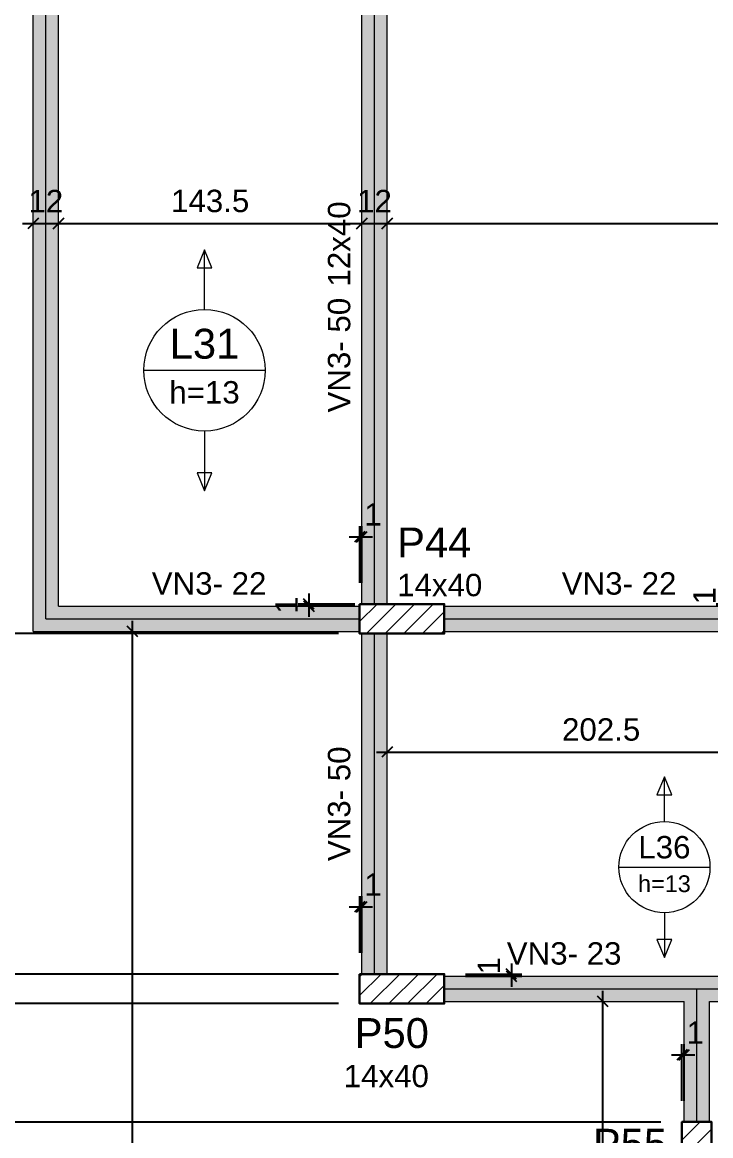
# Model space of a CAD drawing. Header units: millimetres. Extents: x -8 to 605, y -494 to 220.
# Drawn here: x 0.83 to 7.34, y -461.25 to -450.72 of the extents above; entities that cross this region are included whole.
import ezdxf

# ---------------------------------------------------------------- set-up
doc = ezdxf.new("R2010")
doc.units = ezdxf.units.MM
doc.header["$MEASUREMENT"] = 0
doc.linetypes.add('NULL', pattern=[0])
for name, color, linetype, lineweight in [('FO-Cotas', 5, 'Continuous', 5), ('FO-Eixos', 5, 'Continuous', 5), ('FO-Hachura pilar que passa', 19, 'Continuous', 5), ('FO-Hachura viga', 43, 'Continuous', 5), ('FO-Pilares', 4, 'Continuous', 30), ('FO-Textos das lajes', 1, 'Continuous', 20), ('FO-Textos das vigas', 7, 'Continuous', 5), ('FO-Textos dos pilares', 7, 'Continuous', 5), ('FO-Vigas', 1, 'Continuous', 20)]:
    doc.layers.add(name, color=color, linetype=linetype, lineweight=lineweight)
doc.styles.add('Arial', font='arial.ttf')
doc.dimstyles.new('UM_50.000000', dxfattribs={"dimtxt": 0.18, "dimasz": 0.1, "dimexe": 0.1, "dimexo": 0.2, "dimgap": 0, "dimtad": 1, "dimtih": 1, "dimtoh": 1, "dimdec": 1, "dimlfac": 50, "dimzin": 0, "dimdsep": 46, "dimtxsty": 'Standard', "dimcen": 0.09, "dimdle": 0.1, "dimadec": 1, "dimazin": 2, "dimtfac": 1, "dimtdec": 4, "dimtofl": 0, "dimtmove": 0, "dimatfit": 3, "dimfxl": 1, "dimtolj": 1, "dimarcsym": 0})
pattern_1 = [(45, (-4.58844, -411.61486), (-0.08838835, 0.08838835), [])]

# ---------------------------------------------------------------- blocks, each defined once
blk = doc.blocks.new('_Oblique')
at = {"color": 0, "linetype": 'ByBlock', "lineweight": -2}
blk.add_line((-0.5, -0.5), (0.5, 0.5), dxfattribs=at)
blk = doc.blocks.new('*D4138')
at = {"layer": 'Defpoints', "color": 0, "transparency": 16777216}
for p in [(-1.99, -461.125), (7.072, -461.125), (7.072, -461.925)]:
    blk.add_point(p, dxfattribs=at)
at = {"layer": 'FO-Cotas', "color": 0, "lineweight": -2, "transparency": 16777216}
for p, q in [((-1.99, -462.025), (-1.99, -461.025)), ((6.872, -461.125), (-2.09, -461.125)), ((6.872, -461.925), (-2.09, -461.925))]:
    blk.add_line(p, q, dxfattribs=at)
at = {"layer": 'FO-Cotas', "color": 0, "lineweight": -2, "transparency": 16777216, "xscale": 0.1, "yscale": 0.1, "zscale": 0.1}
for p, rotation in [((-1.99, -461.125), 90), ((-1.99, -461.925), 270)]:
    blk.add_blockref('_Oblique', p, dxfattribs=dict(at, rotation=rotation))
at = {"layer": 'FO-Cotas', "color": 7, "transparency": 16777216, "insert": (-2.202, -461.525), "char_height": 0.2118, "attachment_point": 5, "rotation": 90, "style": 'Arial'}
blk.add_mtext('\\A1;40', dxfattribs=at)
blk = doc.blocks.new('*D4139')
at = {"layer": 'Defpoints', "color": 0, "transparency": 16777216}
for p in [(-1.99, -460.005), (4.022, -460.005), (7.072, -461.125)]:
    blk.add_point(p, dxfattribs=at)
at = {"layer": 'FO-Cotas', "color": 0, "lineweight": -2, "transparency": 16777216}
for p, q in [((-1.99, -461.225), (-1.99, -459.905)), ((3.822, -460.005), (-2.09, -460.005)), ((6.872, -461.125), (-2.09, -461.125))]:
    blk.add_line(p, q, dxfattribs=at)
at = {"layer": 'FO-Cotas', "color": 0, "lineweight": -2, "transparency": 16777216, "xscale": 0.1, "yscale": 0.1, "zscale": 0.1}
for p, rotation in [((-1.99, -460.005), 90), ((-1.99, -461.125), 270)]:
    blk.add_blockref('_Oblique', p, dxfattribs=dict(at, rotation=rotation))
at = {"layer": 'FO-Cotas', "color": 7, "transparency": 16777216, "insert": (-2.202, -460.565), "char_height": 0.2118, "attachment_point": 5, "rotation": 90, "style": 'Arial'}
blk.add_mtext('\\A1;56', dxfattribs=at)
blk = doc.blocks.new('*D4140')
at = {"layer": 'Defpoints', "color": 0, "transparency": 16777216}
for p in [(-1.99, -459.725), (4.022, -459.725), (4.022, -460.005)]:
    blk.add_point(p, dxfattribs=at)
at = {"layer": 'FO-Cotas', "color": 0, "lineweight": -2, "transparency": 16777216}
for p, q in [((-1.99, -460.105), (-1.99, -459.625)), ((3.822, -459.725), (-2.09, -459.725)), ((3.822, -460.005), (-2.09, -460.005))]:
    blk.add_line(p, q, dxfattribs=at)
at = {"layer": 'FO-Cotas', "color": 0, "lineweight": -2, "transparency": 16777216, "xscale": 0.1, "yscale": 0.1, "zscale": 0.1}
for p, rotation in [((-1.99, -459.725), 90), ((-1.99, -460.005), 270)]:
    blk.add_blockref('_Oblique', p, dxfattribs=dict(at, rotation=rotation))
at = {"layer": 'FO-Cotas', "color": 7, "transparency": 16777216, "insert": (-2.202, -459.865), "char_height": 0.2118, "attachment_point": 5, "rotation": 90, "style": 'Arial'}
blk.add_mtext('\\A1;14', dxfattribs=at)
blk = doc.blocks.new('*D4141')
at = {"layer": 'Defpoints', "color": 0, "transparency": 16777216}
for p in [(-1.99, -456.505), (4.022, -456.505), (4.022, -459.725)]:
    blk.add_point(p, dxfattribs=at)
at = {"layer": 'FO-Cotas', "color": 0, "lineweight": -2, "transparency": 16777216}
for p, q in [((-1.99, -459.825), (-1.99, -456.405)), ((3.822, -456.505), (-2.09, -456.505)), ((3.822, -459.725), (-2.09, -459.725))]:
    blk.add_line(p, q, dxfattribs=at)
at = {"layer": 'FO-Cotas', "color": 0, "lineweight": -2, "transparency": 16777216, "xscale": 0.1, "yscale": 0.1, "zscale": 0.1}
for p, rotation in [((-1.99, -456.505), 90), ((-1.99, -459.725), 270)]:
    blk.add_blockref('_Oblique', p, dxfattribs=dict(at, rotation=rotation))
at = {"layer": 'FO-Cotas', "color": 7, "transparency": 16777216, "insert": (-2.202, -458.115), "char_height": 0.2118, "attachment_point": 5, "rotation": 90, "style": 'Arial'}
blk.add_mtext('\\A1;161', dxfattribs=at)
blk = doc.blocks.new('*D4142')
at = {"layer": 'Defpoints', "color": 0, "transparency": 16777216}
for p in [(-1.99, -456.485), (0.932, -456.485), (4.022, -456.505)]:
    blk.add_point(p, dxfattribs=at)
at = {"layer": 'FO-Cotas', "color": 0, "lineweight": -2, "transparency": 16777216}
for p, q in [((-1.99, -456.605), (-1.99, -456.385)), ((0.732, -456.485), (-2.09, -456.485)), ((3.822, -456.505), (-2.09, -456.505))]:
    blk.add_line(p, q, dxfattribs=at)
at = {"layer": 'FO-Cotas', "color": 0, "lineweight": -2, "transparency": 16777216, "xscale": 0.1, "yscale": 0.1, "zscale": 0.1}
for p, rotation in [((-1.99, -456.485), 90), ((-1.99, -456.505), 270)]:
    blk.add_blockref('_Oblique', p, dxfattribs=dict(at, rotation=rotation))
at = {"layer": 'FO-Cotas', "color": 7, "transparency": 16777216, "insert": (-2.202, -456.406), "char_height": 0.2118, "attachment_point": 5, "rotation": 90, "style": 'Arial'}
blk.add_mtext('\\A1;1', dxfattribs=at)
blk = doc.blocks.new('*D4143')
at = {"layer": 'Defpoints', "color": 0, "transparency": 16777216}
for p in [(-1.99, -450.345), (0.932, -450.345), (0.932, -456.485)]:
    blk.add_point(p, dxfattribs=at)
at = {"layer": 'FO-Cotas', "color": 0, "lineweight": -2, "transparency": 16777216}
for p, q in [((-1.99, -456.585), (-1.99, -450.245)), ((0.732, -450.345), (-2.09, -450.345)), ((0.732, -456.485), (-2.09, -456.485))]:
    blk.add_line(p, q, dxfattribs=at)
at = {"layer": 'FO-Cotas', "color": 0, "lineweight": -2, "transparency": 16777216, "xscale": 0.1, "yscale": 0.1, "zscale": 0.1}
for p, rotation in [((-1.99, -450.345), 90), ((-1.99, -456.485), 270)]:
    blk.add_blockref('_Oblique', p, dxfattribs=dict(at, rotation=rotation))
at = {"layer": 'FO-Cotas', "color": 7, "transparency": 16777216, "insert": (-2.202, -453.415), "char_height": 0.2118, "attachment_point": 5, "rotation": 90, "style": 'Arial'}
blk.add_mtext('\\A1;307', dxfattribs=at)
blk = doc.blocks.new('*D4159')
at = {"layer": 'Defpoints', "color": 0, "transparency": 16777216}
for p in [(-2.52, -419.925), (2.822, -419.925), (2.822, -483.205)]:
    blk.add_point(p, dxfattribs=at)
at = {"layer": 'FO-Cotas', "color": 0, "lineweight": -2, "transparency": 16777216}
for p, q in [((-2.52, -483.305), (-2.52, -419.825)), ((2.622, -419.925), (-2.62, -419.925)), ((2.622, -483.205), (-2.62, -483.205))]:
    blk.add_line(p, q, dxfattribs=at)
at = {"layer": 'FO-Cotas', "color": 0, "lineweight": -2, "transparency": 16777216, "xscale": 0.1, "yscale": 0.1, "zscale": 0.1}
for p, rotation in [((-2.52, -419.925), 90), ((-2.52, -483.205), 270)]:
    blk.add_blockref('_Oblique', p, dxfattribs=dict(at, rotation=rotation))
at = {"layer": 'FO-Cotas', "color": 7, "transparency": 16777216, "insert": (-2.732, -451.565), "char_height": 0.2118, "attachment_point": 5, "rotation": 90, "style": 'Arial'}
blk.add_mtext('\\A1;3164', dxfattribs=at)
blk = doc.blocks.new('*D4221')
at = {"layer": 'Defpoints', "color": 0, "transparency": 16777216}
for p in [(4.282, -457.625), (8.332, -457.625), (8.332, -457.625)]:
    blk.add_point(p, dxfattribs=at)
at = {"layer": 'FO-Cotas', "color": 0, "lineweight": -2, "transparency": 16777216}
blk.add_line((4.182, -457.625), (8.432, -457.625), dxfattribs=at)
at = {"layer": 'FO-Cotas', "color": 0, "lineweight": -2, "transparency": 16777216, "xscale": 0.1, "yscale": 0.1, "zscale": 0.1, "rotation": 180}
blk.add_blockref('_Oblique', (4.282, -457.625), dxfattribs=at)
at = {"layer": 'FO-Cotas', "color": 0, "lineweight": -2, "transparency": 16777216, "xscale": 0.1, "yscale": 0.1, "zscale": 0.1}
blk.add_blockref('_Oblique', (8.332, -457.625), dxfattribs=at)
at = {"layer": 'FO-Cotas', "color": 7, "transparency": 16777216, "insert": (6.307, -457.413), "char_height": 0.2118, "attachment_point": 5, "rotation": 0.0057, "style": 'Arial'}
blk.add_mtext('\\A1;202.5', dxfattribs=at)
blk = doc.blocks.new('*D4227')
at = {"layer": 'Defpoints', "color": 0, "transparency": 16777216}
for p in [(0.932, -452.625), (1.172, -452.625), (1.172, -452.625)]:
    blk.add_point(p, dxfattribs=at)
at = {"layer": 'FO-Cotas', "color": 0, "lineweight": -2, "transparency": 16777216}
blk.add_line((0.832, -452.625), (1.272, -452.625), dxfattribs=at)
at = {"layer": 'FO-Cotas', "color": 0, "lineweight": -2, "transparency": 16777216, "xscale": 0.1, "yscale": 0.1, "zscale": 0.1, "rotation": 180}
blk.add_blockref('_Oblique', (0.932, -452.625), dxfattribs=at)
at = {"layer": 'FO-Cotas', "color": 0, "lineweight": -2, "transparency": 16777216, "xscale": 0.1, "yscale": 0.1, "zscale": 0.1}
blk.add_blockref('_Oblique', (1.172, -452.625), dxfattribs=at)
at = {"layer": 'FO-Cotas', "color": 7, "transparency": 16777216, "insert": (1.052, -452.413), "char_height": 0.2118, "attachment_point": 5, "rotation": 0.0057, "style": 'Arial'}
blk.add_mtext('\\A1;12', dxfattribs=at)
blk = doc.blocks.new('*D4228')
at = {"layer": 'Defpoints', "color": 0, "transparency": 16777216}
for p in [(1.172, -452.625), (4.042, -452.625), (4.042, -452.625)]:
    blk.add_point(p, dxfattribs=at)
at = {"layer": 'FO-Cotas', "color": 0, "lineweight": -2, "transparency": 16777216}
blk.add_line((1.072, -452.625), (4.142, -452.625), dxfattribs=at)
at = {"layer": 'FO-Cotas', "color": 0, "lineweight": -2, "transparency": 16777216, "xscale": 0.1, "yscale": 0.1, "zscale": 0.1, "rotation": 180}
blk.add_blockref('_Oblique', (1.172, -452.625), dxfattribs=at)
at = {"layer": 'FO-Cotas', "color": 0, "lineweight": -2, "transparency": 16777216, "xscale": 0.1, "yscale": 0.1, "zscale": 0.1}
blk.add_blockref('_Oblique', (4.042, -452.625), dxfattribs=at)
at = {"layer": 'FO-Cotas', "color": 7, "transparency": 16777216, "insert": (2.607, -452.413), "char_height": 0.2118, "attachment_point": 5, "rotation": 0.0057, "style": 'Arial'}
blk.add_mtext('\\A1;143.5', dxfattribs=at)
blk = doc.blocks.new('*D4229')
at = {"layer": 'Defpoints', "color": 0, "transparency": 16777216}
for p in [(4.042, -452.625), (4.282, -452.625), (4.282, -452.625)]:
    blk.add_point(p, dxfattribs=at)
at = {"layer": 'FO-Cotas', "color": 0, "lineweight": -2, "transparency": 16777216}
blk.add_line((3.942, -452.625), (4.382, -452.625), dxfattribs=at)
at = {"layer": 'FO-Cotas', "color": 0, "lineweight": -2, "transparency": 16777216, "xscale": 0.1, "yscale": 0.1, "zscale": 0.1, "rotation": 180}
blk.add_blockref('_Oblique', (4.042, -452.625), dxfattribs=at)
at = {"layer": 'FO-Cotas', "color": 0, "lineweight": -2, "transparency": 16777216, "xscale": 0.1, "yscale": 0.1, "zscale": 0.1}
blk.add_blockref('_Oblique', (4.282, -452.625), dxfattribs=at)
at = {"layer": 'FO-Cotas', "color": 7, "transparency": 16777216, "insert": (4.162, -452.413), "char_height": 0.2118, "attachment_point": 5, "rotation": 0.0057, "style": 'Arial'}
blk.add_mtext('\\A1;12', dxfattribs=at)
blk = doc.blocks.new('*D4230')
at = {"layer": 'Defpoints', "color": 0, "transparency": 16777216}
for p in [(4.282, -452.625), (13.892, -452.625), (13.892, -452.625)]:
    blk.add_point(p, dxfattribs=at)
at = {"layer": 'FO-Cotas', "color": 0, "lineweight": -2, "transparency": 16777216}
blk.add_line((4.182, -452.625), (13.992, -452.625), dxfattribs=at)
at = {"layer": 'FO-Cotas', "color": 0, "lineweight": -2, "transparency": 16777216, "xscale": 0.1, "yscale": 0.1, "zscale": 0.1, "rotation": 180}
blk.add_blockref('_Oblique', (4.282, -452.625), dxfattribs=at)
at = {"layer": 'FO-Cotas', "color": 0, "lineweight": -2, "transparency": 16777216, "xscale": 0.1, "yscale": 0.1, "zscale": 0.1}
blk.add_blockref('_Oblique', (13.892, -452.625), dxfattribs=at)
at = {"layer": 'FO-Cotas', "color": 7, "transparency": 16777216, "insert": (9.087, -452.413), "char_height": 0.2118, "attachment_point": 5, "rotation": 0.0057, "style": 'Arial'}
blk.add_mtext('\\A1;480.5', dxfattribs=at)
blk = doc.blocks.new('*D4288')
at = {"layer": 'Defpoints', "color": 0, "transparency": 16777216}
for p in [(1.872, -456.485), (1.872, -456.485), (1.872, -468.545)]:
    blk.add_point(p, dxfattribs=at)
at = {"layer": 'FO-Cotas', "color": 0, "lineweight": -2, "transparency": 16777216}
blk.add_line((1.872, -468.645), (1.872, -456.385), dxfattribs=at)
at = {"layer": 'FO-Cotas', "color": 0, "lineweight": -2, "transparency": 16777216, "xscale": 0.1, "yscale": 0.1, "zscale": 0.1}
for p, rotation in [((1.872, -456.485), 90), ((1.872, -468.545), 270)]:
    blk.add_blockref('_Oblique', p, dxfattribs=dict(at, rotation=rotation))
at = {"layer": 'FO-Cotas', "color": 7, "transparency": 16777216, "insert": (1.66, -462.515), "char_height": 0.2118, "attachment_point": 5, "rotation": 90, "style": 'Arial'}
blk.add_mtext('\\A1;603', dxfattribs=at)
blk = doc.blocks.new('*D4301')
at = {"layer": 'Defpoints', "color": 0, "transparency": 16777216}
for p in [(6.322, -459.985), (6.322, -459.985), (6.322, -465.045)]:
    blk.add_point(p, dxfattribs=at)
at = {"layer": 'FO-Cotas', "color": 0, "lineweight": -2, "transparency": 16777216}
blk.add_line((6.322, -465.145), (6.322, -459.885), dxfattribs=at)
at = {"layer": 'FO-Cotas', "color": 0, "lineweight": -2, "transparency": 16777216, "xscale": 0.1, "yscale": 0.1, "zscale": 0.1}
for p, rotation in [((6.322, -459.985), 90), ((6.322, -465.045), 270)]:
    blk.add_blockref('_Oblique', p, dxfattribs=dict(at, rotation=rotation))
at = {"layer": 'FO-Cotas', "color": 7, "transparency": 16777216, "insert": (6.11, -462.515), "char_height": 0.2118, "attachment_point": 5, "rotation": 90, "style": 'Arial'}
blk.add_mtext('\\A1;253', dxfattribs=at)
blk = doc.blocks.new('*D4417')
at = {"layer": 'Defpoints', "color": 0, "transparency": 16777216}
for p in [(4.042, -455.589), (4.022, -456.225), (4.042, -456.225)]:
    blk.add_point(p, dxfattribs=at)
at = {"layer": 'FO-Cotas', "color": 0, "lineweight": -2, "transparency": 16777216}
for p, q in [((4.022, -456.025), (4.022, -455.489)), ((4.042, -456.025), (4.042, -455.489)), ((3.922, -455.589), (4.142, -455.589))]:
    blk.add_line(p, q, dxfattribs=at)
at = {"layer": 'FO-Cotas', "color": 0, "lineweight": -2, "transparency": 16777216, "xscale": 0.1, "yscale": 0.1, "zscale": 0.1, "rotation": 180}
blk.add_blockref('_Oblique', (4.022, -455.589), dxfattribs=at)
at = {"layer": 'FO-Cotas', "color": 0, "lineweight": -2, "transparency": 16777216, "xscale": 0.1, "yscale": 0.1, "zscale": 0.1}
blk.add_blockref('_Oblique', (4.042, -455.589), dxfattribs=at)
at = {"layer": 'FO-Cotas', "color": 7, "transparency": 16777216, "insert": (4.148, -455.377), "char_height": 0.2118, "attachment_point": 5, "rotation": 0.0057, "style": 'Arial'}
blk.add_mtext('\\A1;1', dxfattribs=at)
blk = doc.blocks.new('*D4424')
at = {"layer": 'Defpoints', "color": 0, "transparency": 16777216}
for p in [(4.042, -459.089), (4.022, -459.725), (4.042, -459.725)]:
    blk.add_point(p, dxfattribs=at)
at = {"layer": 'FO-Cotas', "color": 0, "lineweight": -2, "transparency": 16777216}
for p, q in [((4.022, -459.525), (4.022, -458.989)), ((4.042, -459.525), (4.042, -458.989)), ((3.922, -459.089), (4.142, -459.089))]:
    blk.add_line(p, q, dxfattribs=at)
at = {"layer": 'FO-Cotas', "color": 0, "lineweight": -2, "transparency": 16777216, "xscale": 0.1, "yscale": 0.1, "zscale": 0.1, "rotation": 180}
blk.add_blockref('_Oblique', (4.022, -459.089), dxfattribs=at)
at = {"layer": 'FO-Cotas', "color": 0, "lineweight": -2, "transparency": 16777216, "xscale": 0.1, "yscale": 0.1, "zscale": 0.1}
blk.add_blockref('_Oblique', (4.042, -459.089), dxfattribs=at)
at = {"layer": 'FO-Cotas', "color": 7, "transparency": 16777216, "insert": (4.148, -458.878), "char_height": 0.2118, "attachment_point": 5, "rotation": 0.0057, "style": 'Arial'}
blk.add_mtext('\\A1;1', dxfattribs=at)
blk = doc.blocks.new('*D4428')
at = {"layer": 'Defpoints', "color": 0, "transparency": 16777216}
for p in [(7.092, -460.489), (7.072, -461.125), (7.092, -461.125)]:
    blk.add_point(p, dxfattribs=at)
at = {"layer": 'FO-Cotas', "color": 0, "lineweight": -2, "transparency": 16777216}
for p, q in [((7.072, -460.925), (7.072, -460.389)), ((7.092, -460.925), (7.092, -460.389)), ((6.972, -460.489), (7.192, -460.489))]:
    blk.add_line(p, q, dxfattribs=at)
at = {"layer": 'FO-Cotas', "color": 0, "lineweight": -2, "transparency": 16777216, "xscale": 0.1, "yscale": 0.1, "zscale": 0.1, "rotation": 180}
blk.add_blockref('_Oblique', (7.072, -460.489), dxfattribs=at)
at = {"layer": 'FO-Cotas', "color": 0, "lineweight": -2, "transparency": 16777216, "xscale": 0.1, "yscale": 0.1, "zscale": 0.1}
blk.add_blockref('_Oblique', (7.092, -460.489), dxfattribs=at)
at = {"layer": 'FO-Cotas', "color": 7, "transparency": 16777216, "insert": (7.198, -460.278), "char_height": 0.2118, "attachment_point": 5, "rotation": 0.0057, "style": 'Arial'}
blk.add_mtext('\\A1;1', dxfattribs=at)
blk = doc.blocks.new('*D4495')
at = {"layer": 'Defpoints', "color": 0, "transparency": 16777216}
for p in [(3.541, -456.245), (4.177, -456.225), (4.177, -456.245)]:
    blk.add_point(p, dxfattribs=at)
at = {"layer": 'FO-Cotas', "color": 0, "lineweight": -2, "transparency": 16777216}
for p, q in [((3.541, -456.125), (3.541, -456.345)), ((3.977, -456.225), (3.441, -456.225)), ((3.977, -456.245), (3.441, -456.245))]:
    blk.add_line(p, q, dxfattribs=at)
at = {"layer": 'FO-Cotas', "color": 0, "lineweight": -2, "transparency": 16777216, "xscale": 0.1, "yscale": 0.1, "zscale": 0.1}
for p, rotation in [((3.541, -456.225), 90), ((3.541, -456.245), 270)]:
    blk.add_blockref('_Oblique', p, dxfattribs=dict(at, rotation=rotation))
at = {"layer": 'FO-Cotas', "color": 7, "transparency": 16777216, "insert": (3.329, -456.235), "char_height": 0.2118, "attachment_point": 5, "rotation": 90, "style": 'Arial'}
blk.add_mtext('\\A1;1', dxfattribs=at)
blk = doc.blocks.new('*D4496')
at = {"layer": 'Defpoints', "color": 0, "transparency": 16777216}
for p in [(7.496, -456.245), (8.132, -456.225), (8.132, -456.245)]:
    blk.add_point(p, dxfattribs=at)
at = {"layer": 'FO-Cotas', "color": 0, "lineweight": -2, "transparency": 16777216}
for p, q in [((7.496, -456.125), (7.496, -456.345)), ((7.932, -456.225), (7.396, -456.225)), ((7.932, -456.245), (7.396, -456.245))]:
    blk.add_line(p, q, dxfattribs=at)
at = {"layer": 'FO-Cotas', "color": 0, "lineweight": -2, "transparency": 16777216, "xscale": 0.1, "yscale": 0.1, "zscale": 0.1}
for p, rotation in [((7.496, -456.225), 90), ((7.496, -456.245), 270)]:
    blk.add_blockref('_Oblique', p, dxfattribs=dict(at, rotation=rotation))
at = {"layer": 'FO-Cotas', "color": 7, "transparency": 16777216, "insert": (7.284, -456.146), "char_height": 0.2118, "attachment_point": 5, "rotation": 90, "style": 'Arial'}
blk.add_mtext('\\A1;1', dxfattribs=at)
blk = doc.blocks.new('*D4501')
at = {"layer": 'Defpoints', "color": 0, "transparency": 16777216}
for p in [(4.822, -459.725), (4.822, -459.745), (5.457, -459.745)]:
    blk.add_point(p, dxfattribs=at)
at = {"layer": 'FO-Cotas', "color": 0, "lineweight": -2, "transparency": 16777216}
for p, q in [((5.457, -459.625), (5.457, -459.845)), ((5.022, -459.725), (5.557, -459.725)), ((5.022, -459.745), (5.557, -459.745))]:
    blk.add_line(p, q, dxfattribs=at)
at = {"layer": 'FO-Cotas', "color": 0, "lineweight": -2, "transparency": 16777216, "xscale": 0.1, "yscale": 0.1, "zscale": 0.1}
for p, rotation in [((5.457, -459.725), 90), ((5.457, -459.745), 270)]:
    blk.add_blockref('_Oblique', p, dxfattribs=dict(at, rotation=rotation))
at = {"layer": 'FO-Cotas', "color": 7, "transparency": 16777216, "insert": (5.245, -459.647), "char_height": 0.2118, "attachment_point": 5, "rotation": 90, "style": 'Arial'}
blk.add_mtext('\\A1;1', dxfattribs=at)

msp = doc.modelspace()

# ---------------------------------------------------------------- hatches: boundary and pattern name
at = {"layer": 'FO-Hachura pilar que passa', "linetype": 'Continuous', "ltscale": 0.2}
h = msp.add_hatch(dxfattribs=at)
h.set_pattern_fill('ANSI31', color=19, style=0)
h.set_pattern_definition(pattern_1)
h.paths.add_polyline_path([(4.0216, -456.2247), (4.0216, -456.3647), (4.0216, -456.5047), (4.4216, -456.5047), (4.8216, -456.5047), (4.8216, -456.3647), (4.8216, -456.2247), (4.4216, -456.2247)])
h = msp.add_hatch(dxfattribs=at)
h.set_pattern_fill('ANSI31', color=19, style=0)
h.set_pattern_definition(pattern_1)
h.paths.add_polyline_path([(4.0216, -459.7249), (4.0216, -459.8649), (4.0216, -460.0049), (4.4216, -460.0049), (4.8216, -460.0049), (4.8216, -459.8649), (4.8216, -459.7249), (4.4216, -459.7249)])
h = msp.add_hatch(dxfattribs=at)
h.set_pattern_fill('ANSI31', color=19, style=0)
h.set_pattern_definition(pattern_1)
h.paths.add_polyline_path([(7.0716, -461.9249), (7.2116, -461.9249), (7.3516, -461.9249), (7.3516, -461.5249), (7.3516, -461.1249), (7.2116, -461.1249), (7.0716, -461.1249), (7.0716, -461.5249)])
at = {"layer": 'FO-Hachura viga', "linetype": 'Continuous', "ltscale": 0.2}
for points in [[(1.1716, -456.2445), (1.1716, -456.2445), (1.1716, -450.5849), (0.9316, -450.3449), (0.9316, -456.4845), (1.1716, -456.2445)], [(4.2816, -450.6049), (4.2816, -450.6049), (4.0416, -450.6049), (4.0416, -456.2245), (4.2816, -456.2245), (4.2816, -450.6049)], [(4.0216, -456.2445), (4.0216, -456.2445), (1.1716, -456.2445), (0.9316, -456.4845), (4.0216, -456.4845), (4.0216, -456.2445)], [(8.1316, -456.2445), (8.1316, -456.2445), (4.8216, -456.2445), (4.8216, -456.4845), (8.1316, -456.4845), (8.1316, -456.2445)], [(4.2816, -456.5045), (4.2816, -456.5045), (4.0416, -456.5045), (4.0416, -459.7249), (4.2816, -459.7249), (4.2816, -456.5045)], [(7.2116, -459.8649), (7.2116, -459.8649), (7.2116, -459.7449), (4.8216, -459.7449), (4.8216, -459.9849), (7.0916, -459.9849), (7.2116, -459.8649)], [(8.5316, -459.7449), (8.5316, -459.7449), (7.2116, -459.7449), (7.2116, -459.8649), (7.3316, -459.9849), (8.5316, -459.9849), (8.5316, -459.7449)], [(7.3316, -459.9849), (7.3316, -459.9849), (7.2116, -459.8649), (7.0916, -459.9849), (7.0916, -461.1249), (7.3316, -461.1249), (7.3316, -459.9849)]]:
    msp.add_hatch(color=43, dxfattribs=at).paths.add_polyline_path(points)

# ---------------------------------------------------------------- linework, layer by layer
at = {"layer": 'FO-Eixos'}
for p, q in [((1.0516, -456.3647), (1.0516, -450.4647)), ((4.1616, -456.2247), (4.1616, -450.6047)), ((1.0516, -456.3647), (4.0216, -456.3647)), ((4.8216, -456.3647), (8.1316, -456.3647)), ((4.1616, -459.7249), (4.1616, -456.5047)), ((4.8216, -459.8649), (7.2116, -459.8649)), ((7.2116, -459.8649), (8.5316, -459.8649)), ((7.2116, -461.1249), (7.2116, -459.8649))]:
    msp.add_line(p, q, dxfattribs=at)
at = {"layer": 'FO-Pilares'}
for points in [[(4.0216, -456.2247), (4.0216, -456.3647), (4.0216, -456.5047), (4.4216, -456.5047), (4.8216, -456.5047), (4.8216, -456.3647), (4.8216, -456.2247), (4.4216, -456.2247), (4.0216, -456.2247)], [(4.0216, -459.7249), (4.0216, -459.8649), (4.0216, -460.0049), (4.4216, -460.0049), (4.8216, -460.0049), (4.8216, -459.8649), (4.8216, -459.7249), (4.4216, -459.7249), (4.0216, -459.7249)], [(7.0716, -461.9249), (7.2116, -461.9249), (7.3516, -461.9249), (7.3516, -461.5249), (7.3516, -461.1249), (7.2116, -461.1249), (7.0716, -461.1249), (7.0716, -461.5249), (7.0716, -461.9249)]]:
    msp.add_lwpolyline(points, close=True, dxfattribs=at)
at = {"layer": 'FO-Textos das lajes'}
for p, q in [((2.5531, -452.8743), (2.4825, -453.0437)), ((2.6237, -453.0437), (2.5531, -452.8743)), ((2.4825, -453.0437), (2.6237, -453.0437)), ((1.9785, -454.0137), (3.1278, -454.0137)), ((2.6237, -454.9837), (2.4825, -454.9837)), ((2.4825, -454.9837), (2.5531, -455.1532)), ((2.5531, -455.1532), (2.6237, -454.9837)), ((6.9056, -457.8592), (6.835, -458.0287)), ((6.9762, -458.0287), (6.9056, -457.8592)), ((6.835, -458.0287), (6.9762, -458.0287)), ((6.4746, -458.7138), (7.3366, -458.7138)), ((6.9762, -459.399), (6.835, -459.399)), ((6.835, -459.399), (6.9056, -459.5684)), ((6.9056, -459.5684), (6.9762, -459.399))]:
    msp.add_line(p, q, dxfattribs=at)
for points in [[(2.5531, -453.4391), (2.5531, -452.8743)], [(2.5531, -454.5884), (2.5531, -455.1532)], [(6.9056, -458.2828), (6.9056, -457.8592)], [(6.9056, -459.1448), (6.9056, -459.5684)]]:
    msp.add_lwpolyline(points, dxfattribs=at)
for centre, radius in [((2.5531, -454.0137), 0.5746), ((6.9056, -458.7138), 0.431)]:
    msp.add_circle(centre, radius, dxfattribs=at)
at = {"layer": 'FO-Vigas'}
for p, q in [((0.9316, -456.4847), (0.9316, -450.3447)), ((1.1716, -456.2447), (1.1716, -450.5847)), ((4.0416, -456.2247), (4.0416, -450.6047)), ((4.2816, -456.2247), (4.2816, -450.6047)), ((1.1716, -456.2447), (4.0216, -456.2447)), ((4.8216, -456.2447), (8.1316, -456.2447)), ((0.9316, -456.4847), (4.0216, -456.4847)), ((4.0416, -459.7249), (4.0416, -456.5047)), ((4.2816, -459.7249), (4.2816, -456.5047)), ((4.8216, -456.4847), (8.1316, -456.4847)), ((4.8216, -459.7449), (7.2116, -459.7449)), ((7.2116, -459.7449), (8.5316, -459.7449)), ((4.8216, -459.9849), (7.0916, -459.9849)), ((7.0916, -461.1249), (7.0916, -459.9849)), ((7.3316, -459.9849), (8.5316, -459.9849)), ((7.3316, -461.1249), (7.3316, -459.9849))]:
    msp.add_line(p, q, dxfattribs=at)

# ---------------------------------------------------------------- texts
at = {"layer": 'FO-Textos das lajes', "linetype": 'NULL', "ltscale": 0.2, "attachment_point": 8, "line_spacing_factor": 0.798, "style": 'Arial'}
for s, insert, char_height, width in [('L31', (2.5531, -453.9077), 0.2824, 1.316001), ('h=13', (2.5531, -454.331), 0.2118, 1.332467), ('L36', (6.9056, -458.634), 0.2118, 0.987001), ('h=13', (6.9056, -458.9524), 0.15885, 0.999351)]:
    msp.add_mtext(s, dxfattribs=dict(at, insert=insert, char_height=char_height, width=width))
at = {"layer": 'FO-Textos das vigas', "linetype": 'NULL', "ltscale": 0.2, "char_height": 0.2118, "rotation": 90.00021, "line_spacing_factor": 0.798, "style": 'Arial'}
for s, insert, width, attachment_point in [('12x40', (3.9357, -453.2219), 1.612069, 7), ('VN3- 50', (3.9357, -453.3279), 2.170627, 9), ('VN3- 50', (3.9357, -458.1149), 2.170627, 8)]:
    msp.add_mtext(s, dxfattribs=dict(at, insert=insert, width=width, attachment_point=attachment_point))
at = {"layer": 'FO-Textos das vigas', "linetype": 'NULL', "ltscale": 0.2, "char_height": 0.2118, "width": 2.170627, "attachment_point": 8, "line_spacing_factor": 0.798, "style": 'Arial'}
for s, insert in [('VN3- 22', (2.5966, -456.139)), ('VN3- 22', (6.4766, -456.139)), ('VN3- 23', (5.9566, -459.639))]:
    msp.add_mtext(s, dxfattribs=dict(at, insert=insert))
at = {"layer": 'FO-Textos dos pilares', "linetype": 'NULL', "ltscale": 0.2, "line_spacing_factor": 0.798, "style": 'Arial'}
for s, insert, char_height, width, attachment_point in [('P44', (4.3762, -455.7837), 0.2824, 1.403821, 7), ('14x40', (4.3762, -456.154), 0.2118, 1.612069, 7), ('P50', (4.6769, -460.4287), 0.2824, 1.403821, 9), ('14x40', (4.6769, -460.799), 0.2118, 1.612069, 9), ('P55', (6.9306, -461.4758), 0.2824, 1.403821, 9)]:
    msp.add_mtext(s, dxfattribs=dict(at, insert=insert, char_height=char_height, width=width, attachment_point=attachment_point))

# ---------------------------------------------------------------- dimensions: what is measured, and where the dimension line sits
at = {"layer": 'FO-Cotas'}
for base, p1, p2, override, picture, middle in [((-2.5199, -419.9249), (2.8216, -483.2049), (2.8216, -419.9249), {"dimtxt": 0.2118, "dimasz": 0.1, "dimexe": 0.1, "dimexo": 0.2, "dimtad": 1, "dimtih": 0, "dimtoh": 0, "dimdec": 1, "dimlfac": 50, "dimzin": 8, "dimtxsty": 'Arial', "dimblk": 'Oblique', "dimblk1": 'Oblique', "dimblk2": 'Oblique', "dimsah": 1, "dimdle": 0.1, "dimse1": 0, "dimse2": 0, "dimclrt": 7, "dimadec": 1, "dimazin": 3, "dimtmove": 2, "dimldrblk": 'Oblique'}, '*D4159', (-2.7317, -451.5649)), ((-1.9904, -450.3447), (0.9316, -456.4847), (0.9316, -450.3447), {"dimtxt": 0.2118, "dimasz": 0.1, "dimexe": 0.1, "dimexo": 0.2, "dimtad": 1, "dimtih": 0, "dimtoh": 0, "dimdec": 1, "dimlfac": 50, "dimzin": 8, "dimtxsty": 'Arial', "dimblk": 'Oblique', "dimblk1": 'Oblique', "dimblk2": 'Oblique', "dimsah": 1, "dimdle": 0.1, "dimse1": 0, "dimse2": 0, "dimclrt": 7, "dimadec": 1, "dimazin": 3, "dimtmove": 2, "dimldrblk": 'Oblique'}, '*D4143', (-2.2022, -453.4147)), ((7.4962, -456.2447), (8.1316, -456.2247), (8.1316, -456.2447), {"dimtxt": 0.2118, "dimasz": 0.1, "dimexe": 0.1, "dimexo": 0.2, "dimtad": 1, "dimtih": 0, "dimtoh": 0, "dimdec": 1, "dimlfac": 50, "dimzin": 8, "dimtxsty": 'Arial', "dimblk": 'Oblique', "dimblk1": 'Oblique', "dimblk2": 'Oblique', "dimsah": 1, "dimdle": 0.1, "dimse1": 0, "dimse2": 0, "dimclrt": 7, "dimadec": 1, "dimazin": 3, "dimtmove": 2, "dimldrblk": 'Oblique'}, '*D4496', (7.2844, -456.1464)), ((3.5411, -456.2447), (4.1765, -456.2247), (4.1765, -456.2447), {"dimtxt": 0.2118, "dimasz": 0.1, "dimexe": 0.1, "dimexo": 0.2, "dimtad": 1, "dimtih": 0, "dimtoh": 0, "dimdec": 1, "dimlfac": 50, "dimzin": 8, "dimtxsty": 'Arial', "dimblk": 'Oblique', "dimblk1": 'Oblique', "dimblk2": 'Oblique', "dimsah": 1, "dimdle": 0.1, "dimse1": 0, "dimse2": 0, "dimclrt": 7, "dimadec": 1, "dimazin": 3, "dimtmove": 2, "dimldrblk": 'Oblique'}, '*D4495', (3.3293, -456.2347)), ((-1.9904, -456.4847), (4.0216, -456.5047), (0.9316, -456.4847), {"dimtxt": 0.2118, "dimasz": 0.1, "dimexe": 0.1, "dimexo": 0.2, "dimtad": 1, "dimtih": 0, "dimtoh": 0, "dimdec": 1, "dimlfac": 50, "dimzin": 8, "dimtxsty": 'Arial', "dimblk": 'Oblique', "dimblk1": 'Oblique', "dimblk2": 'Oblique', "dimsah": 1, "dimdle": 0.1, "dimse1": 0, "dimse2": 0, "dimclrt": 7, "dimadec": 1, "dimazin": 3, "dimtmove": 2, "dimldrblk": 'Oblique'}, '*D4142', (-2.2022, -456.4064)), ((-1.9904, -456.5047), (4.0216, -459.7249), (4.0216, -456.5047), {"dimtxt": 0.2118, "dimasz": 0.1, "dimexe": 0.1, "dimexo": 0.2, "dimtad": 1, "dimtih": 0, "dimtoh": 0, "dimdec": 1, "dimlfac": 50, "dimzin": 8, "dimtxsty": 'Arial', "dimblk": 'Oblique', "dimblk1": 'Oblique', "dimblk2": 'Oblique', "dimsah": 1, "dimdle": 0.1, "dimse1": 0, "dimse2": 0, "dimclrt": 7, "dimadec": 1, "dimazin": 3, "dimtmove": 2, "dimldrblk": 'Oblique'}, '*D4141', (-2.2022, -458.1148)), ((1.8716, -456.4847), (1.8716, -468.5449), (1.8716, -456.4847), {"dimtxt": 0.2118, "dimasz": 0.1, "dimexe": 0.1, "dimexo": 0.2, "dimtad": 1, "dimtih": 0, "dimtoh": 0, "dimdec": 1, "dimlfac": 50, "dimzin": 8, "dimtxsty": 'Arial', "dimblk": 'Oblique', "dimblk1": 'Oblique', "dimblk2": 'Oblique', "dimsah": 1, "dimdle": 0.1, "dimse1": 1, "dimse2": 1, "dimclrt": 7, "dimadec": 1, "dimazin": 3, "dimtmove": 2, "dimldrblk": 'Oblique'}, '*D4288', (1.6598, -462.5148)), ((5.457, -459.7449), (4.8216, -459.7249), (4.8216, -459.7449), {"dimtxt": 0.2118, "dimasz": 0.1, "dimexe": 0.1, "dimexo": 0.2, "dimtad": 1, "dimtih": 0, "dimtoh": 0, "dimdec": 1, "dimlfac": 50, "dimzin": 8, "dimtxsty": 'Arial', "dimblk": 'Oblique', "dimblk1": 'Oblique', "dimblk2": 'Oblique', "dimsah": 1, "dimdle": 0.1, "dimse1": 0, "dimse2": 0, "dimclrt": 7, "dimadec": 1, "dimazin": 3, "dimtmove": 2, "dimldrblk": 'Oblique'}, '*D4501', (5.2452, -459.6466)), ((-1.9904, -459.7249), (4.0216, -460.0049), (4.0216, -459.7249), {"dimtxt": 0.2118, "dimasz": 0.1, "dimexe": 0.1, "dimexo": 0.2, "dimtad": 1, "dimtih": 0, "dimtoh": 0, "dimdec": 1, "dimlfac": 50, "dimzin": 8, "dimtxsty": 'Arial', "dimblk": 'Oblique', "dimblk1": 'Oblique', "dimblk2": 'Oblique', "dimsah": 1, "dimdle": 0.1, "dimse1": 0, "dimse2": 0, "dimclrt": 7, "dimadec": 1, "dimazin": 3, "dimtmove": 2, "dimldrblk": 'Oblique'}, '*D4140', (-2.2022, -459.8649)), ((6.3216, -459.9849), (6.3216, -465.0449), (6.3216, -459.9849), {"dimtxt": 0.2118, "dimasz": 0.1, "dimexe": 0.1, "dimexo": 0.2, "dimtad": 1, "dimtih": 0, "dimtoh": 0, "dimdec": 1, "dimlfac": 50, "dimzin": 8, "dimtxsty": 'Arial', "dimblk": 'Oblique', "dimblk1": 'Oblique', "dimblk2": 'Oblique', "dimsah": 1, "dimdle": 0.1, "dimse1": 1, "dimse2": 1, "dimclrt": 7, "dimadec": 1, "dimazin": 3, "dimtmove": 2, "dimldrblk": 'Oblique'}, '*D4301', (6.1098, -462.5149)), ((-1.9904, -460.0049), (7.0716, -461.1249), (4.0216, -460.0049), {"dimtxt": 0.2118, "dimasz": 0.1, "dimexe": 0.1, "dimexo": 0.2, "dimtad": 1, "dimtih": 0, "dimtoh": 0, "dimdec": 1, "dimlfac": 50, "dimzin": 8, "dimtxsty": 'Arial', "dimblk": 'Oblique', "dimblk1": 'Oblique', "dimblk2": 'Oblique', "dimsah": 1, "dimdle": 0.1, "dimse1": 0, "dimse2": 0, "dimclrt": 7, "dimadec": 1, "dimazin": 3, "dimtmove": 2, "dimldrblk": 'Oblique'}, '*D4139', (-2.2022, -460.5649)), ((-1.9904, -461.1249), (7.0716, -461.9249), (7.0716, -461.1249), {"dimtxt": 0.2118, "dimasz": 0.1, "dimexe": 0.1, "dimexo": 0.2, "dimtad": 1, "dimtih": 0, "dimtoh": 0, "dimdec": 1, "dimlfac": 50, "dimzin": 8, "dimtxsty": 'Arial', "dimblk": 'Oblique', "dimblk1": 'Oblique', "dimblk2": 'Oblique', "dimsah": 1, "dimdle": 0.1, "dimse1": 0, "dimse2": 0, "dimclrt": 7, "dimadec": 1, "dimazin": 3, "dimtmove": 2, "dimldrblk": 'Oblique'}, '*D4138', (-2.2022, -461.5249))]:
    dim = msp.add_linear_dim(base=base, p1=p1, p2=p2, angle=90, dimstyle='UM_50.000000', override=override, dxfattribs=at)
    dim.commit()
    dim.dimension.update_dxf_attribs({"geometry": picture, "text_midpoint": middle, "dimtype": 160, "text_rotation": 90})
for base, p1, p2, override, picture, middle in [((1.1716, -452.6247), (0.9316, -452.6247), (1.1716, -452.6247), {"dimtxt": 0.2118, "dimasz": 0.1, "dimexe": 0.1, "dimexo": 0.2, "dimtad": 1, "dimtih": 0, "dimtoh": 0, "dimdec": 1, "dimlfac": 50, "dimzin": 8, "dimtxsty": 'Arial', "dimblk": 'Oblique', "dimblk1": 'Oblique', "dimblk2": 'Oblique', "dimsah": 1, "dimdle": 0.1, "dimse1": 1, "dimse2": 1, "dimclrt": 7, "dimadec": 1, "dimazin": 3, "dimtmove": 2, "dimldrblk": 'Oblique'}, '*D4227', (1.0516, -452.4129)), ((4.0416, -452.6247), (1.1716, -452.6247), (4.0416, -452.6247), {"dimtxt": 0.2118, "dimasz": 0.1, "dimexe": 0.1, "dimexo": 0.2, "dimtad": 1, "dimtih": 0, "dimtoh": 0, "dimdec": 1, "dimlfac": 50, "dimzin": 8, "dimtxsty": 'Arial', "dimblk": 'Oblique', "dimblk1": 'Oblique', "dimblk2": 'Oblique', "dimsah": 1, "dimdle": 0.1, "dimse1": 1, "dimse2": 1, "dimclrt": 7, "dimadec": 1, "dimazin": 3, "dimtmove": 2, "dimldrblk": 'Oblique'}, '*D4228', (2.6066, -452.4129)), ((4.2816, -452.6247), (4.0416, -452.6247), (4.2816, -452.6247), {"dimtxt": 0.2118, "dimasz": 0.1, "dimexe": 0.1, "dimexo": 0.2, "dimtad": 1, "dimtih": 0, "dimtoh": 0, "dimdec": 1, "dimlfac": 50, "dimzin": 8, "dimtxsty": 'Arial', "dimblk": 'Oblique', "dimblk1": 'Oblique', "dimblk2": 'Oblique', "dimsah": 1, "dimdle": 0.1, "dimse1": 1, "dimse2": 1, "dimclrt": 7, "dimadec": 1, "dimazin": 3, "dimtmove": 2, "dimldrblk": 'Oblique'}, '*D4229', (4.1616, -452.4129)), ((13.8916, -452.6247), (4.2816, -452.6247), (13.8916, -452.6247), {"dimtxt": 0.2118, "dimasz": 0.1, "dimexe": 0.1, "dimexo": 0.2, "dimtad": 1, "dimtih": 0, "dimtoh": 0, "dimdec": 1, "dimlfac": 50, "dimzin": 8, "dimtxsty": 'Arial', "dimblk": 'Oblique', "dimblk1": 'Oblique', "dimblk2": 'Oblique', "dimsah": 1, "dimdle": 0.1, "dimse1": 1, "dimse2": 1, "dimclrt": 7, "dimadec": 1, "dimazin": 3, "dimtmove": 2, "dimldrblk": 'Oblique'}, '*D4230', (9.0866, -452.4129)), ((4.0416, -455.5893), (4.0216, -456.2247), (4.0416, -456.2247), {"dimtxt": 0.2118, "dimasz": 0.1, "dimexe": 0.1, "dimexo": 0.2, "dimtad": 1, "dimtih": 0, "dimtoh": 0, "dimdec": 1, "dimlfac": 50, "dimzin": 8, "dimtxsty": 'Arial', "dimblk": 'Oblique', "dimblk1": 'Oblique', "dimblk2": 'Oblique', "dimsah": 1, "dimdle": 0.1, "dimse1": 0, "dimse2": 0, "dimclrt": 7, "dimadec": 1, "dimazin": 3, "dimtmove": 2, "dimldrblk": 'Oblique'}, '*D4417', (4.1478, -455.3775)), ((8.3316, -457.6247), (4.2816, -457.6247), (8.3316, -457.6247), {"dimtxt": 0.2118, "dimasz": 0.1, "dimexe": 0.1, "dimexo": 0.2, "dimtad": 1, "dimtih": 0, "dimtoh": 0, "dimdec": 1, "dimlfac": 50, "dimzin": 8, "dimtxsty": 'Arial', "dimblk": 'Oblique', "dimblk1": 'Oblique', "dimblk2": 'Oblique', "dimsah": 1, "dimdle": 0.1, "dimse1": 1, "dimse2": 1, "dimclrt": 7, "dimadec": 1, "dimazin": 3, "dimtmove": 2, "dimldrblk": 'Oblique'}, '*D4221', (6.3066, -457.4129)), ((4.0416, -459.0895), (4.0216, -459.7249), (4.0416, -459.7249), {"dimtxt": 0.2118, "dimasz": 0.1, "dimexe": 0.1, "dimexo": 0.2, "dimtad": 1, "dimtih": 0, "dimtoh": 0, "dimdec": 1, "dimlfac": 50, "dimzin": 8, "dimtxsty": 'Arial', "dimblk": 'Oblique', "dimblk1": 'Oblique', "dimblk2": 'Oblique', "dimsah": 1, "dimdle": 0.1, "dimse1": 0, "dimse2": 0, "dimclrt": 7, "dimadec": 1, "dimazin": 3, "dimtmove": 2, "dimldrblk": 'Oblique'}, '*D4424', (4.1478, -458.8777)), ((7.0916, -460.4895), (7.0716, -461.1249), (7.0916, -461.1249), {"dimtxt": 0.2118, "dimasz": 0.1, "dimexe": 0.1, "dimexo": 0.2, "dimtad": 1, "dimtih": 0, "dimtoh": 0, "dimdec": 1, "dimlfac": 50, "dimzin": 8, "dimtxsty": 'Arial', "dimblk": 'Oblique', "dimblk1": 'Oblique', "dimblk2": 'Oblique', "dimsah": 1, "dimdle": 0.1, "dimse1": 0, "dimse2": 0, "dimclrt": 7, "dimadec": 1, "dimazin": 3, "dimtmove": 2, "dimldrblk": 'Oblique'}, '*D4428', (7.1978, -460.2777))]:
    dim = msp.add_linear_dim(base=base, p1=p1, p2=p2, dimstyle='UM_50.000000', override=override, dxfattribs=at)
    dim.commit()
    dim.dimension.update_dxf_attribs({"geometry": picture, "text_midpoint": middle, "dimtype": 160, "text_rotation": 0.00573})

doc.saveas('drawing.dxf')
